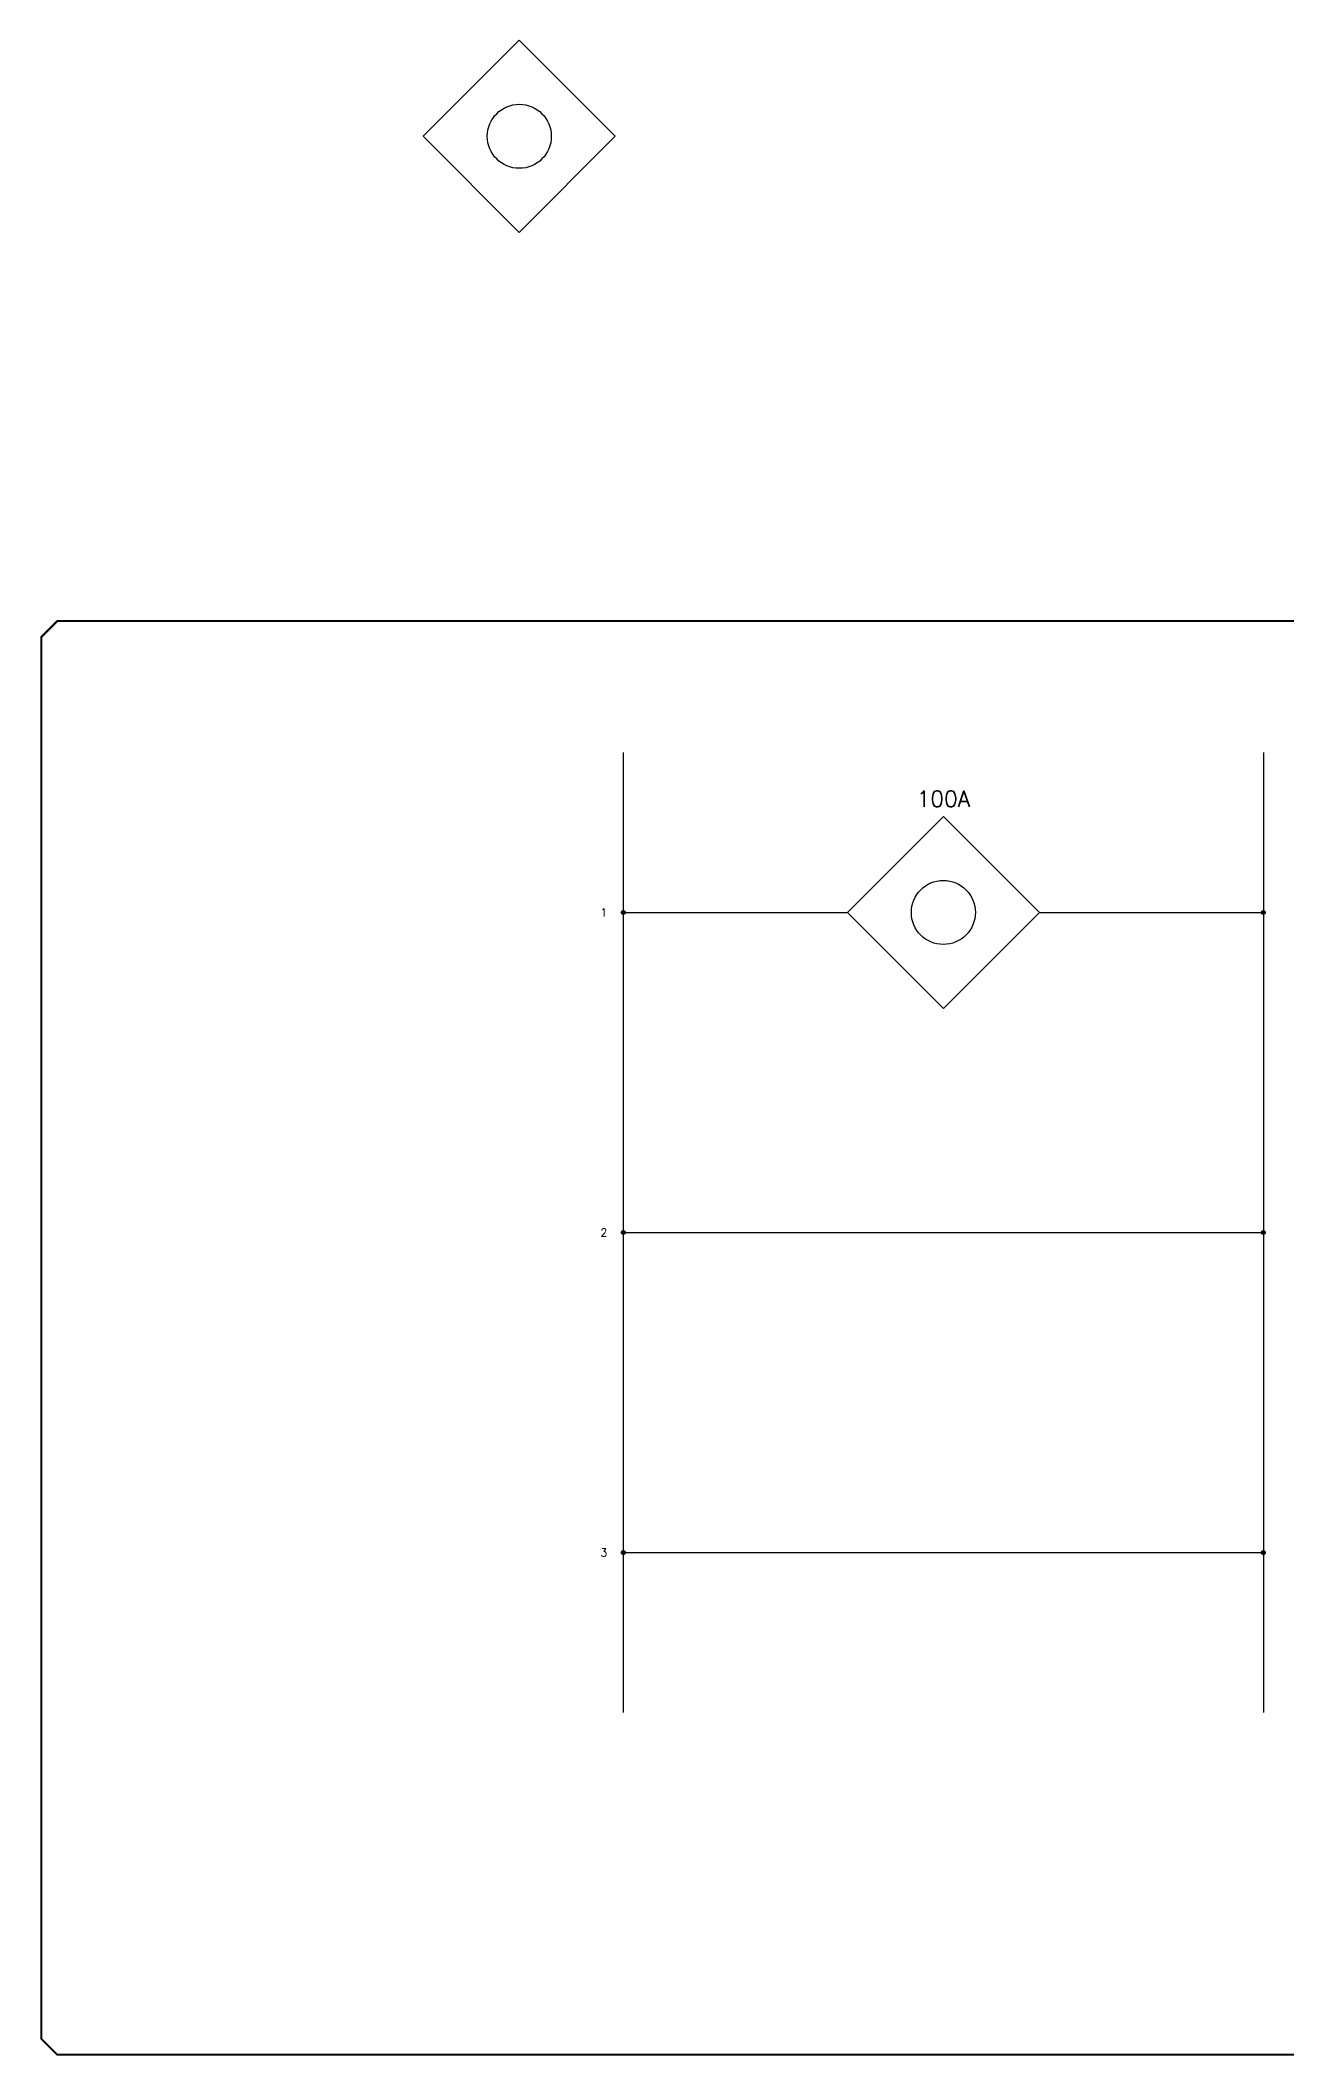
# Model space of a CAD drawing. Header units: inches. Extents: x 0 to 33.5, y 0 to 31.5.
# Drawn here: x 0.02 to 19.49, y 0.02 to 31.5 of the extents above; entities that cross this region are included whole.
import ezdxf
from ezdxf.enums import TextEntityAlignment as Align

# ---------------------------------------------------------------- set-up
doc = ezdxf.new("R2010")
doc.units = ezdxf.units.IN
doc.header["$MEASUREMENT"] = 0
for name, color, linetype in [('SYMS', 7, 'Continuous'), ('TAGS', 150, 'Continuous'), ('TITLE', 7, 'Continuous'), ('WIRES', 7, 'Continuous')]:
    doc.layers.add(name, color=color, linetype=linetype)
doc.styles.add('ITALIC', font='ITALIC')
doc.styles.add('SIMPLEX', font='SIMPLEX')
doc.styles.add('WD', font='romans.shx')

# ---------------------------------------------------------------- blocks, each defined once
blk = doc.blocks.new('NO_NUM_acade_title')
at = {"layer": 'TITLE', "const_width": 0.0312}
blk.add_lwpolyline([(30.594, 0.281), (30.594, 22.177), (30.344, 22.427), (0.281, 22.427), (0.031, 22.177), (0.031, 0.281), (0.281, 0.031), (30.344, 0.031)], close=True, dxfattribs=at)
at = {"layer": 'TITLE', "color": 1, "style": 'ITALIC'}
for tag, height, p in [('TITLE#1', 0.125, (32.156, 3.406)), ('TITLE#2', 0.125, (32.156, 3.204)), ('TITLE#3', 0.125, (32.156, 3.001)), ('TITLE#4', 0.125, (32.156, 2.799)), ('DWG#', 0.2, (32.156, 0.826))]:
    blk.add_attdef(tag, text='', height=height, dxfattribs=at).set_placement(p, align=Align.CENTER)
at = {"layer": 'TITLE', "color": 1, "style": 'SIMPLEX'}
blk.add_attdef('CAD#', (30.826, 1.958), '', height=0.0938, rotation=90, dxfattribs=at)
at = {"layer": 'TITLE', "color": 1}
for tag, p, height, style in [('ENGINEER', (31.237, 1.958), 0.0938, 'ITALIC'), ('CHKDBY', (32.424, 1.958), 0.0938, 'ITALIC'), ('JOB#', (31.464, 1.644), 0.0938, 'SIMPLEX'), ('DRAWNBY', (32.494, 1.644), 0.0938, 'ITALIC'), ('SCALE', (31.353, 1.344), 0.0938, 'SIMPLEX'), ('DATE', (32.408, 1.344), 0.0938, 'SIMPLEX'), ('SHTS', (32.532, 0.25), 0.2, 'ITALIC')]:
    blk.add_attdef(tag, p, '', height=height, dxfattribs=dict(at, style=style))
at = {"layer": 'TITLE', "color": 1, "style": 'ITALIC'}
blk.add_attdef('SH#', text='', height=0.2, dxfattribs=at).set_placement((31.881, 0.25), align=Align.RIGHT)
at = {"layer": 'TITLE', "color": 7, "flags": 9}
blk.add_attdef('WD_TB', (31.219, 0.031), '', height=0.125, dxfattribs=at)
blk = doc.blocks.new('WD_MLRH')
at = {"style": 'WD'}
blk.add_attdef('RUNGFIRST', text='', height=0.125, dxfattribs=at).set_placement((-0.25, 0), align=Align.MIDDLE_RIGHT)
at = {"style": 'WD', "flags": 1}
for tag, p in [('RUNGHORV', (-0.25, -0.127)), ('WIREMODE', (-0.25, -0.281)), ('RUNGDIST', (-0.25, -0.2)), ('RUNGCNT', (-0.25, -0.237)), ('RUNGINC', (-0.25, -0.163)), ('WIREFMT', (-0.25, -0.321)), ('WIRE-START', (-0.25, -0.356)), ('WIRE-GSUF', (-0.25, -0.396)), ('PH3SPACE', (-0.25, -0.437))]:
    blk.add_attdef(tag, text='', height=0.025, dxfattribs=at).set_placement(p, align=Align.RIGHT)
blk = doc.blocks.new('WDDOT')
for radius in [0.03, 0.0187, 0.00929]:
    blk.add_circle((0, 0), radius)
blk = doc.blocks.new('HDV1_MY SYMBOL')
blk.add_lwpolyline([(-1.5, 0), (0, -1.5), (1.5, 0), (0, 1.5)], close=True)
blk.add_circle((0, 0), 0.5)
at = {"style": 'WD', "width": 0.7}
for tag, p in [('INST', (0, 2)), ('LOC', (0, 2.25)), ('DESC1', (1.5, 0.875)), ('DESC2', (1.625, 0.625)), ('DESC3', (1.625, 0.375))]:
    blk.add_attdef(tag, text='', height=0.25, dxfattribs=at).set_placement(p, align=Align.CENTER)
at = {"style": 'WD'}
blk.add_attdef('TAG1', text='', height=0.25, dxfattribs=at).set_placement((0, 1.65), align=Align.CENTER)
at = {"style": 'WD', "flags": 9}
for tag, p in [('ASSYCODE', (0, 0.875)), ('MFG', (0, 1.125)), ('CAT', (0, 1))]:
    blk.add_attdef(tag, text='', height=0.1, dxfattribs=at).set_placement(p, align=Align.CENTER)
at = {"style": 'WD'}
for tag, p, height, flags in [('FAMILY', (-0.25, 0.75), 0.1, 9), ('X4TERM01', (-1.5, 0), 0.005, 1), ('X1TERM02', (1.5, 0), 0.005, 1)]:
    blk.add_attdef(tag, p, '', height=height, dxfattribs=dict(at, flags=flags))
at = {"style": 'WD', "width": 0.8}
blk.add_attdef('TERM01', text='', height=0.25, dxfattribs=at).set_placement((-1.555, -0.015), align=Align.TOP_RIGHT)
blk.add_attdef('TERM02', text='', height=0.25, dxfattribs=at).set_placement((1.555, -0.015), align=Align.TOP_LEFT)

msp = doc.modelspace()

# ---------------------------------------------------------------- linework, layer by layer
msp.add_lwpolyline([(6, 30), (7.5, 28.5), (9, 30), (7.5, 31.5)], close=True)
msp.add_circle((7.5, 30), 0.5)
at = {"layer": 'WIRES'}
for p, q in [((9.125, 20.375), (9.125, 5.375)), ((19.125, 20.375), (19.125, 5.375)), ((9.125, 17.875), (12.625, 17.875)), ((15.625, 17.875), (19.125, 17.875)), ((9.125, 12.875), (19.125, 12.875)), ((9.125, 7.875), (19.125, 7.875))]:
    msp.add_line(p, q, dxfattribs=at)

# ---------------------------------------------------------------- block references
msp.add_blockref('NO_NUM_acade_title', (0, 0))
msp.add_blockref('WD_MLRH', (9.125, 17.875)).add_auto_attribs({'RUNGFIRST': '1'})
at = {"layer": 'SYMS'}
ref = msp.add_blockref('HDV1_MY SYMBOL', (14.125, 17.875), dxfattribs=at)
ref.add_attrib('TAG1', '100A', dxfattribs={"layer": 'TAGS', "height": 0.25, "style": 'WD'}).set_placement((14.125, 19.525), align=Align.CENTER)
for p in [(9.125, 17.875), (19.125, 17.875), (9.125, 12.875), (19.125, 12.875), (9.125, 7.875), (19.125, 7.875)]:
    msp.add_blockref('WDDOT', p, dxfattribs=at)

# ---------------------------------------------------------------- texts
at = {"style": 'WD'}
for s, p in [('2', (8.875, 12.875)), ('3', (8.875, 7.875))]:
    msp.add_text(s, height=0.125, dxfattribs=at).set_placement(p, align=Align.MIDDLE_RIGHT)

doc.saveas('drawing.dxf')
